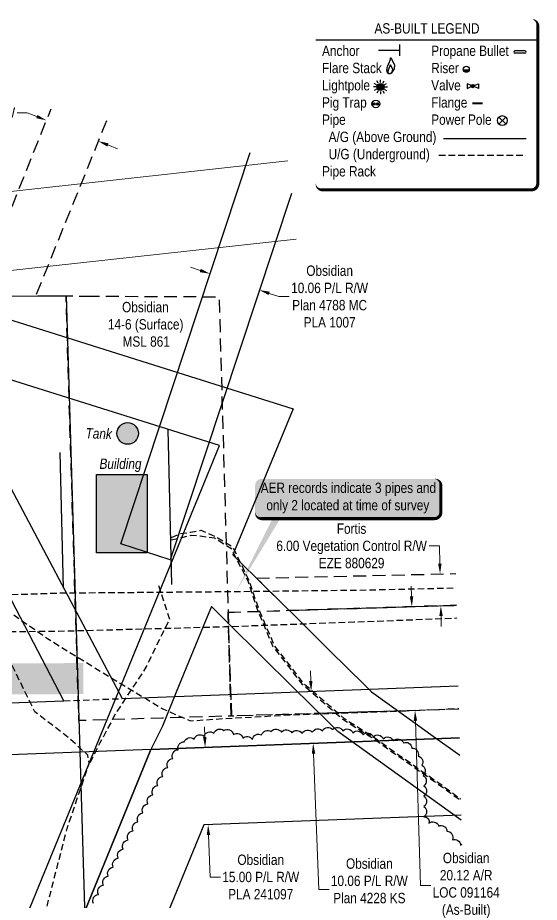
# Model space of a CAD drawing. Extents: x 641324 to 645272, y 5838143 to 5841258.
# Drawn here: x 642933 to 643439, y 5838600 to 5839457 of the extents above; entities that cross this region are included whole.
import ezdxf

# ---------------------------------------------------------------- set-up
doc = ezdxf.new("R2010")
doc.units = 0
doc.header["$LTSCALE"] = 5
doc.header["$PDMODE"] = 32
doc.header["$PDSIZE"] = 0.03
for name, pattern in [('0', [1, 1, 0]), ('foc-ACCESSROAD', [3.75, 2.5, -1.25]), ('foc-FLOWLINE', [3.75, 2.5, -1.25]), ('foc-TRAV', [1.875, 1.25, -0.625]), ('POWERLINE5', [7.8, 2.4, -0.6, 0.6, -0.6, 0.6, -0.6, 2.4]), ('UG_PIPE', [1.875, 1.25, -0.625])]:
    doc.linetypes.add(name, pattern=pattern)
doc.layers.get('Defpoints').update_dxf_attribs({"color": 9})
for name, color, linetype in [('AS-FENCE', 48, 'foc-FENCE'), ('AS-PIPE-UG', 44, 'UG_PIPE'), ('AS-POWER-EXISTING', 72, 'POWERLINE5'), ('AS-ROADS', 254, 'Continuous'), ('AS-SYMBOL', 7, 'Continuous'), ('C-AR', 13, 'foc-ACCESSROAD'), ('C-RW', 13, 'Continuous'), ('C-WS', 13, 'foc-ACCESSROAD'), ('CG-NOTES', 7, 'Continuous'), ('F-EZE', 190, 'foc-FLOWLINE'), ('P-PROPOSED', 10, 'Continuous'), ('P-TRAV', 4, 'foc-TRAV'), ('T-BUSH', 110, '0')]:
    doc.layers.add(name, color=color, linetype=linetype)
for name, color, linetype, true_color in [('AS-PIPE-AG', 7, 'Continuous', 0x7d00fa), ('AS-STRUCTURE-H', 7, 'Continuous', 0xa8a8a8), ('AS-STRUCTURE-T', 7, 'Continuous', 0x454545)]:
    doc.layers.add(name, color=color, linetype=linetype, true_color=true_color)
doc.layers.add('AS-STRUCTURE', color=7, linetype='Continuous', lineweight=30, true_color=0x595959)
doc.layers.add('C-RW-T', color=13, linetype='Continuous', lineweight=9)
doc.layers.add('F-EZE-T', color=190, linetype='Continuous', lineweight=9)
doc.styles.add('80', font='ARIALN.TTF', dxfattribs={"height": 10})
doc.styles.add('80CG', font='ARIALN.TTF', dxfattribs={"height": 10})
doc.styles.add('80L', font='ARIALN.TTF', dxfattribs={"height": 10})
doc.styles.add('foc-LtypeFont', font='ARIALN.TTF', dxfattribs={"height": 7.35})
doc.linetypes.add('foc-FENCE', pattern='A,10,-1,["X",foc-LtypeFont,S=0.2,R=0,X=-0.625,Y=-0.75],-1.24', length=12.24)
doc.dimstyles.new('Compass 5 000', dxfattribs={"dimscale": 5, "dimtxt": 9, "dimasz": 2, "dimexe": 0.2, "dimexo": 0.0625, "dimgap": 0.5, "dimtad": 0, "dimtih": 1, "dimtoh": 1, "dimzin": 0, "dimdsep": 46, "dimtxsty": '80CG', "dimcen": 0.1, "dimse1": 1, "dimse2": 1, "dimclrd": 256, "dimclrt": 256, "dimaunit": 1, "dimadec": 4, "dimazin": 0, "dimtfac": 0.06, "dimtofl": 0, "dimtmove": 0, "dimatfit": 1, "dimfxl": 0.2, "dimtolj": 1, "dimtzin": 0, "dimlwd": -1, "dimarcsym": 0})

# ---------------------------------------------------------------- blocks, each defined once
blk = doc.blocks.new('*D591')
at = {"layer": 'C-RW-T', "transparency": 16777216}
for p, q in [((643217.12, 5838814.4), (643216.74, 5838824.39)), ((643219.78, 5838744.17), (643224.77, 5838612.59)), ((643224.77, 5838612.59), (643234.77, 5838612.59))]:
    blk.add_line(p, q, dxfattribs=at)
at = {"layer": 'C-RW-T', "linetype": 'Continuous', "transparency": 16777216}
for points in [[(643218.78, 5838814.46), (643215.45, 5838814.33), (643217.5, 5838804.4)], [(643221.45, 5838744.23), (643218.12, 5838744.11), (643219.4, 5838754.16)]]:
    blk.add_solid(points, dxfattribs=at)
at = {"layer": 'Defpoints', "color": 0, "linetype": 'Continuous', "transparency": 16777216}
for p in [(643164.62, 5838802.4), (643166.53, 5838752.16), (643219.4, 5838754.16)]:
    blk.add_point(p, dxfattribs=at)
at = {"layer": 'C-RW-T', "linetype": 'Continuous', "transparency": 16777216, "insert": (643273.86, 5838612.59), "char_height": 10, "attachment_point": 5, "style": '80CG'}
blk.add_mtext('\\A1;Obsidian\\P10.06 P/L R/W\\PPlan 4228 KS\\PPLA 1976', dxfattribs=at)
blk = doc.blocks.new('*D592')
at = {"layer": 'C-RW-T', "transparency": 16777216}
for p, q in [((643314.74, 5838896.41), (643314.43, 5838906.4)), ((643318.47, 5838775.88), (643323.41, 5838616.6)), ((643323.41, 5838616.6), (643333.41, 5838616.6))]:
    blk.add_line(p, q, dxfattribs=at)
at = {"layer": 'C-RW-T', "linetype": 'Continuous', "transparency": 16777216}
for points in [[(643316.41, 5838896.46), (643313.08, 5838896.36), (643315.05, 5838886.41)], [(643320.14, 5838775.93), (643316.81, 5838775.83), (643318.16, 5838785.88)]]:
    blk.add_solid(points, dxfattribs=at)
at = {"layer": 'Defpoints', "color": 0, "linetype": 'Continuous', "transparency": 16777216}
for p in [(643309.43, 5838886.24), (643315.05, 5838886.41), (643312.54, 5838785.7)]:
    blk.add_point(p, dxfattribs=at)
at = {"layer": 'C-RW-T', "linetype": 'Continuous', "transparency": 16777216, "insert": (643367.7, 5838616.6), "char_height": 10, "attachment_point": 5, "style": '80CG'}
blk.add_mtext('\\A1;Obsidian\\P20.12 A/R\\PLOC 091164\\P(As-Built)', dxfattribs=at)
blk = doc.blocks.new('*D593')
at = {"layer": 'Defpoints', "color": 0, "linetype": 'Continuous', "transparency": 16777216}
for p in [(643337.28, 5838917.95), (643342.41, 5838918.06), (643337.97, 5838887.18)]:
    blk.add_point(p, dxfattribs=at)
at = {"layer": 'F-EZE-T', "transparency": 16777216}
for p, q in [((643341.8, 5838945.27), (643331.8, 5838945.27)), ((643342.19, 5838928.06), (643341.8, 5838945.27)), ((643343.33, 5838877.29), (643343.55, 5838867.3))]:
    blk.add_line(p, q, dxfattribs=at)
at = {"layer": 'F-EZE-T', "linetype": 'Continuous', "transparency": 16777216}
for points in [[(643343.85, 5838928.1), (643340.52, 5838928.02), (643342.41, 5838918.06)], [(643345, 5838877.33), (643341.66, 5838877.26), (643343.1, 5838887.29)]]:
    blk.add_solid(points, dxfattribs=at)
at = {"layer": 'F-EZE-T', "linetype": 'Continuous', "transparency": 16777216, "insert": (643256.64, 5838945.27), "char_height": 10, "attachment_point": 5, "style": '80CG'}
blk.add_mtext('\\A1;Fortis\\P6.00 Vegetation Control R/W\\PEZE 880629', dxfattribs=at)
blk = doc.blocks.new('*U520')
h = blk.add_hatch(color=50)
edge = h.paths.add_edge_path()
edge.add_line((-84, -20), (84, -20))
edge.add_arc((84, -14), 6, 270, 360)
edge.add_line((90, -14), (90, 12.5))
edge.add_arc((84, 12.5), 6, 0, 90)
edge.add_line((84, 18.5), (-84, 18.5))
edge.add_arc((-84, 12.5), 6, 90, 180)
edge.add_line((-90, 12.5), (-90, -14))
edge.add_arc((-84, -14), 6, 180, 270)
at = {"color": 240, "flags": 128}
blk.add_lwpolyline([(-84, -20, 3, 3, 0), (84, -20, 3, 3, 0.414214), (90, -14, 3, 3, 0), (90, 12.5, 3, 0, 0.414214), (84, 18.5, 0, 0, 0), (-84, 18.5, 0, 0, 0.414214), (-90, 12.5, 0, 0, 0), (-90, -14, 0, 3, 0.414214)], format="xyseb", close=True, dxfattribs=at)
at = {"color": 240, "style": '80'}
blk.add_attdef('ENTER_TEXT_001', (-26.85, -4.92), '', height=10, dxfattribs=at)
blk = doc.blocks.new('*D600')
at = {"layer": 'C-RW-T', "transparency": 16777216}
for p, q in [((643110.04, 5839211.95), (643100.54, 5839215.09)), ((643176.79, 5839189.83), (643186.28, 5839186.69)), ((643186.28, 5839186.69), (643196.28, 5839186.69))]:
    blk.add_line(p, q, dxfattribs=at)
for points in [[(643110.56, 5839213.53), (643109.51, 5839210.36), (643119.53, 5839208.8)], [(643177.32, 5839191.42), (643176.27, 5839188.25), (643167.3, 5839192.98)]]:
    blk.add_solid(points, dxfattribs=at)
at = {"layer": 'Defpoints', "color": 0, "transparency": 16777216}
for p in [(643118.53, 5839205.77), (643166.3, 5839189.95), (643167.3, 5839192.98)]:
    blk.add_point(p, dxfattribs=at)
at = {"layer": 'C-RW-T', "transparency": 16777216, "insert": (643235.37, 5839186.69), "char_height": 10, "attachment_point": 5, "style": '80CG'}
blk.add_mtext('\\A1;Obsidian\\P10.06 P/L R/W\\PPlan 4788 MC\\PPLA 1007', dxfattribs=at)
blk = doc.blocks.new('*D602')
at = {"layer": 'C-RW-T', "transparency": 16777216}
for p, q in [((642942.45, 5839364.7), (642932.45, 5839364.7)), ((642951.73, 5839360.98), (642942.45, 5839364.7)), ((643020.49, 5839333.48), (643029.77, 5839329.76))]:
    blk.add_line(p, q, dxfattribs=at)
for points in [[(642952.35, 5839362.53), (642951.11, 5839359.43), (642961.02, 5839357.27)], [(643021.11, 5839335.03), (643019.87, 5839331.93), (643011.2, 5839337.19)]]:
    blk.add_solid(points, dxfattribs=at)
at = {"layer": 'Defpoints', "color": 0, "transparency": 16777216}
for p in [(642961.02, 5839357.27), (642955.82, 5839344.28), (643006.01, 5839324.21)]:
    blk.add_point(p, dxfattribs=at)
at = {"layer": 'C-RW-T', "transparency": 16777216, "insert": (642877.45, 5839364.7), "char_height": 10, "attachment_point": 5, "style": '80CG'}
blk.add_mtext('\\A1;Obsidian\\P10.06 Flow Line R/W\\PROE 3462', dxfattribs=at)
blk = doc.blocks.new('*D610')
at = {"layer": 'C-RW-T', "transparency": 16777216}
for p, q in [((643114.39, 5838760.18), (643114.01, 5838770.17)), ((643118, 5838665.28), (643119.54, 5838624.65)), ((643119.54, 5838624.65), (643129.54, 5838624.65))]:
    blk.add_line(p, q, dxfattribs=at)
for points in [[(643116.06, 5838760.24), (643112.73, 5838760.11), (643114.77, 5838750.18)], [(643119.66, 5838665.34), (643116.33, 5838665.21), (643117.62, 5838675.27)]]:
    blk.add_solid(points, dxfattribs=at)
at = {"layer": 'Defpoints', "color": 0, "transparency": 16777216}
for p in [(643109.81, 5838750), (643112.65, 5838675.08), (643117.62, 5838675.27)]:
    blk.add_point(p, dxfattribs=at)
at = {"layer": 'C-RW-T', "transparency": 16777216, "insert": (643168.62, 5838624.65), "char_height": 10, "attachment_point": 5, "style": '80CG'}
blk.add_mtext('\\A1;Obsidian\\P15.00 P/L R/W\\PPLA 241097', dxfattribs=at)
blk = doc.blocks.new('as-built legend')
blk.add_hatch(color=13).paths.add_polyline_path([(38.34, 16.13), (32.53, 16.13, 0.774597)])
h = blk.add_hatch(color=13)
h.dxf.hatch_style = 1
edge = h.paths.add_edge_path()
edge.add_arc((-47.68, -0.3), 3.41, 0, 360)
at = {"layer": 'AS-SYMBOL'}
h = blk.add_hatch(color=13, dxfattribs=at)
h.dxf.hatch_style = 1
h.paths.add_polyline_path([(-52.68, -16.7, 1), (-54.93, -16.7, 1)])
h = blk.add_hatch(color=13, dxfattribs=at)
h.dxf.hatch_style = 1
h.paths.add_polyline_path([(-51.67, -16.7, 1), (-49.42, -16.7, 1)])
at = {"color": 1}
blk.add_line((-110.33, 45.29), (104.8, 45.29), dxfattribs=at)
at = {"color": 13}
for p, q in [((92.28, 34.74), (82.68, 34.74)), ((92.28, 32.34), (82.68, 32.34)), ((32.53, 16.13), (38.34, 16.13)), ((-51.42, 1.85), (-53.65, 3.14)), ((-49.84, 3.43), (-51.13, 5.67)), ((-47.68, 4), (-47.68, 6.59)), ((-45.53, 3.43), (-44.24, 5.67)), ((-43.95, 1.85), (-41.71, 3.14)), ((36.2, 2.77), (36.2, -1.63)), ((40.25, 1.15), (36.2, 2.77)), ((43.14, 1.15), (47.2, 2.77)), ((47.2, 2.77), (47.2, -1.63)), ((-51.99, -0.3), (-54.58, -0.3)), ((-51.42, -2.46), (-53.65, -3.75)), ((-49.84, -4.04), (-51.13, -6.28)), ((-47.68, -4.61), (-47.68, -7.2)), ((-45.53, -4.04), (-44.24, -6.28)), ((-43.95, -2.46), (-41.71, -3.75)), ((-43.37, -0.3), (-40.79, -0.3)), ((36.2, -1.63), (40.25, 0)), ((47.2, -1.63), (43.14, 0))]:
    blk.add_line(p, q, dxfattribs=at)
at = {"color": 1, "flags": 128}
blk.add_lwpolyline([(-104.33, -99.93, 3, 3, 0), (98.8, -99.93, 3, 3, 0.414214), (104.8, -93.93, 3, 3, 0), (104.8, 59.29, 3, 0, 0.414214), (98.8, 65.29, 0, 0, 0), (-104.33, 65.29, 0, 0, 0.414214), (-110.33, 59.29, 0, 0, 0), (-110.33, -93.93, 0, 3, 0.414214)], format="xyseb", close=True, dxfattribs=at)
at = {"color": 13, "flags": 128}
for points in [[(-37.58, 12.69), (-37.79, 12.59), (-38, 12.5), (-38.23, 12.43), (-38.46, 12.38), (-38.69, 12.35), (-38.92, 12.34), (-39.14, 12.35), (-39.36, 12.38), (-39.56, 12.44), (-39.75, 12.51), (-39.94, 12.61), (-40.11, 12.74), (-40.27, 12.88), (-40.42, 13.06), (-40.57, 13.25), (-40.71, 13.48), (-40.85, 13.72), (-40.97, 14), (-41.09, 14.29), (-41.19, 14.62), (-41.28, 14.97), (-41.34, 15.35), (-41.38, 15.76), (-41.39, 16.19), (-41.37, 16.65), (-41.33, 17.13), (-41.26, 17.62), (-41.16, 18.11), (-41.05, 18.61), (-40.93, 19.1), (-40.79, 19.57), (-40.64, 20.02), (-40.49, 20.45), (-40.33, 20.85), (-40.16, 21.23), (-39.99, 21.59), (-39.82, 21.95), (-39.65, 22.3), (-39.47, 22.66), (-39.3, 23.01), (-39.12, 23.38), (-38.95, 23.76), (-38.79, 24.14), (-38.63, 24.53), (-38.48, 24.92), (-38.35, 25.3), (-38.24, 25.69), (-38.15, 26.07), (-38.07, 26.44), (-38.02, 26.79), (-37.98, 27.12), (-37.94, 27.41), (-37.9, 27.65), (-37.87, 27.84), (-37.82, 27.97), (-37.75, 28.02), (-37.67, 27.99), (-37.57, 27.89), (-37.46, 27.73), (-37.34, 27.52), (-37.21, 27.28), (-37.08, 27.01), (-36.95, 26.74), (-36.82, 26.46), (-36.7, 26.2), (-36.58, 25.94), (-36.46, 25.69), (-36.34, 25.45), (-36.22, 25.21), (-36.1, 24.96), (-35.98, 24.71), (-35.84, 24.45), (-35.7, 24.18), (-35.55, 23.9), (-35.4, 23.62), (-35.24, 23.33), (-35.09, 23.05), (-34.94, 22.77), (-34.8, 22.5), (-34.67, 22.24), (-34.55, 21.99), (-34.45, 21.75), (-34.36, 21.53), (-34.28, 21.31), (-34.22, 21.11), (-34.17, 20.9), (-34.13, 20.7), (-34.11, 20.51), (-34.11, 20.31), (-34.12, 20.11), (-34.13, 19.91), (-34.16, 19.71), (-34.19, 19.5), (-34.22, 19.29), (-34.25, 19.08), (-34.27, 18.86), (-34.29, 18.63), (-34.31, 18.4), (-34.33, 18.16), (-34.35, 17.92), (-34.38, 17.68), (-34.42, 17.44), (-34.47, 17.2), (-34.54, 16.96), (-34.62, 16.73), (-34.73, 16.5), (-34.84, 16.27), (-34.97, 16.05), (-35.1, 15.84), (-35.24, 15.63), (-35.37, 15.43), (-35.5, 15.24), (-35.63, 15.05), (-35.75, 14.88), (-35.86, 14.71), (-35.97, 14.54), (-36.08, 14.37), (-36.19, 14.21), (-36.3, 14.05), (-36.41, 13.89), (-36.53, 13.72), (-36.65, 13.56), (-36.78, 13.4), (-36.92, 13.24), (-37.07, 13.08), (-37.22, 12.94), (-37.4, 12.81)], [(-38.04, 12.55), (-38.16, 12.49), (-38.28, 12.44), (-38.4, 12.4), (-38.53, 12.37), (-38.66, 12.36), (-38.79, 12.35), (-38.92, 12.36), (-39.04, 12.37), (-39.15, 12.4), (-39.26, 12.45), (-39.36, 12.5), (-39.45, 12.57), (-39.54, 12.65), (-39.63, 12.75), (-39.71, 12.86), (-39.79, 12.99), (-39.87, 13.12), (-39.94, 13.28), (-40, 13.44), (-40.06, 13.63), (-40.11, 13.82), (-40.14, 14.04), (-40.17, 14.26), (-40.17, 14.5), (-40.16, 14.76), (-40.14, 15.03), (-40.1, 15.3), (-40.05, 15.58), (-39.98, 15.86), (-39.91, 16.14), (-39.84, 16.4), (-39.75, 16.65), (-39.67, 16.89), (-39.58, 17.11), (-39.49, 17.33), (-39.39, 17.53), (-39.29, 17.73), (-39.2, 17.93), (-39.1, 18.13), (-39, 18.33), (-38.9, 18.53), (-38.81, 18.74), (-38.71, 18.96), (-38.63, 19.18), (-38.55, 19.39), (-38.47, 19.61), (-38.41, 19.83), (-38.36, 20.04), (-38.32, 20.24), (-38.29, 20.44), (-38.26, 20.63), (-38.24, 20.79), (-38.22, 20.92), (-38.2, 21.03), (-38.17, 21.1), (-38.14, 21.13), (-38.09, 21.11), (-38.04, 21.06), (-37.97, 20.97), (-37.91, 20.85), (-37.83, 20.72), (-37.76, 20.57), (-37.69, 20.41), (-37.61, 20.26), (-37.54, 20.11), (-37.48, 19.97), (-37.41, 19.83), (-37.35, 19.69), (-37.28, 19.55), (-37.21, 19.42), (-37.14, 19.28), (-37.07, 19.13), (-36.99, 18.98), (-36.9, 18.82), (-36.82, 18.66), (-36.73, 18.51), (-36.64, 18.35), (-36.56, 18.19), (-36.48, 18.04), (-36.41, 17.89), (-36.34, 17.75), (-36.29, 17.62), (-36.23, 17.5), (-36.19, 17.38), (-36.16, 17.26), (-36.13, 17.15), (-36.11, 17.03), (-36.1, 16.92), (-36.1, 16.81), (-36.1, 16.7), (-36.11, 16.59), (-36.12, 16.48), (-36.14, 16.36), (-36.16, 16.24), (-36.17, 16.12), (-36.19, 16), (-36.2, 15.87), (-36.21, 15.74), (-36.22, 15.61), (-36.23, 15.48), (-36.25, 15.34), (-36.27, 15.21), (-36.3, 15.07), (-36.33, 14.94), (-36.38, 14.81), (-36.44, 14.68), (-36.51, 14.55), (-36.58, 14.43), (-36.65, 14.31), (-36.73, 14.19), (-36.8, 14.08), (-36.88, 13.97), (-36.95, 13.87), (-37.01, 13.77), (-37.08, 13.67), (-37.14, 13.58), (-37.2, 13.49), (-37.26, 13.4), (-37.32, 13.31), (-37.39, 13.22), (-37.45, 13.12), (-37.52, 13.03), (-37.59, 12.94), (-37.67, 12.85), (-37.75, 12.77), (-37.84, 12.69), (-37.94, 12.61)]]:
    blk.add_lwpolyline(points, close=True, dxfattribs=at)
at = {"color": 13, "const_width": 2, "flags": 128}
blk.add_lwpolyline([(41.29, -16.19), (46.29, -16.19), (51.29, -16.19)], dxfattribs=at)
at = {"color": 13}
for centre, radius in [((35.43, 16.88), 3), ((-47.68, -0.3), 3.41), ((41.7, 0.57), 1.56), ((41.7, 0.57), 0.55)]:
    blk.add_circle(centre, radius, dxfattribs=at)
for centre, start, end in [((82.68, 33.54), 90, 270), ((92.28, 33.54), 270, 90)]:
    blk.add_arc(centre, 1.2, start, end, dxfattribs=at)
at = {"layer": 'AS-PIPE-AG', "flags": 128}
blk.add_lwpolyline([(13.42, -50.16), (93.42, -50.16)], dxfattribs=at)
at = {"layer": 'AS-PIPE-UG', "flags": 128}
blk.add_lwpolyline([(8.96, -66.48), (93.34, -66.48)], dxfattribs=at)
at = {"layer": 'AS-POWER-EXISTING', "linetype": 'Continuous'}
for p, q in [((73.96, -36.16), (67.1, -29.45)), ((67.1, -36.24), (73.96, -29.53))]:
    blk.add_line(p, q, dxfattribs=at)
blk.add_circle((70.49, -32.85), 4.8, dxfattribs=at)
at = {"layer": 'AS-SYMBOL', "color": 72}
blk.add_line((-28.86, 29.87), (-28.86, 40.87), dxfattribs=at)
at = {"layer": 'AS-SYMBOL', "color": 72, "flags": 128}
blk.add_lwpolyline([(-49.49, 35.37), (-28.86, 35.37)], dxfattribs=at)
at = {"layer": 'AS-SYMBOL', "color": 13}
for centre, radius in [((-52.17, -16.72), 3.75), ((-53.8, -16.7), 1.12), ((-50.54, -16.7), 1.12)]:
    blk.add_circle(centre, radius, dxfattribs=at)
at = {"insert": (-60.3, 61.42), "char_height": 10, "attachment_point": 1, "style": '80L'}
blk.add_mtext_dynamic_manual_height_columns('\\pi6.8078;AS-BUILT LEGEND', width=114.8298, gutter_width=45, heights=[0], dxfattribs=at)
at = {"layer": 'CG-NOTES', "char_height": 10, "attachment_point": 1, "style": '80L'}
for s, insert, width in [('Anchor\\PFlare Stack\\PLightpole\\PPig Trap\\PPipe\\P  A/G (Above Ground)\\P  U/G (Underground)\\PPipe Rack', (-104.29, 39.73), 110.2091), ('Propane Bullet\\PRiser\\PValve\\PFlange\\PPower Pole', (1.51, 39.73), 85.1819)]:
    blk.add_mtext(s, dxfattribs=dict(at, insert=insert, width=width))

msp = doc.modelspace()

# ---------------------------------------------------------------- hatches: boundary and pattern name
at = {"layer": 'AS-STRUCTURE-H'}
h = msp.add_hatch(color=256, dxfattribs=at)
h.dxf.hatch_style = 1
edge = h.paths.add_edge_path()
edge.add_arc((643039.659, 5839054.188), 10.476, 0, 360)
h = msp.add_hatch(color=256, dxfattribs=at)
h.dxf.hatch_style = 1
h.paths.add_polyline_path([(643009.633, 5839014.278), (643058.631, 5839014.278), (643058.631, 5838938.564), (643009.633, 5838938.564)])

# ---------------------------------------------------------------- linework, layer by layer
at = {"color": 240, "flags": 128}
msp.add_lwpolyline([(643144.81, 5838901.191, 0, 7.496, 0), (643189.863, 5838982.833, 0, 0, 0)], format="xyseb", dxfattribs=at)
at = {"layer": 'AS-FENCE', "flags": 128}
for points in [[(643078.587, 5839058.126), (643082.294, 5838907.807)], [(642977.409, 5838904.337), (642974.365, 5839035.697)]]:
    msp.add_lwpolyline(points, dxfattribs=at)
at = {"layer": 'AS-PIPE-UG', "flags": 128}
for points in [[(643081.854, 5838951.297), (643090.334, 5838952.942), (643101.299, 5838955.702), (643110.014, 5838954.912), (643123.789, 5838952.977), (643139.774, 5838943.052), (643156.019, 5838911.362), (643165.509, 5838883.027), (643180.284, 5838847.817), (643208.509, 5838811.777), (643248.159, 5838777.467), (643276.404, 5838759.647), (643346.639, 5838710.357), (643362.553, 5838698.696)], [(643082.289, 5838953.287), (643089.604, 5838957.022), (643100.839, 5838958.592), (643110.699, 5838960.422), (643124.944, 5838954.207), (643141.274, 5838944.382), (643157.174, 5838911.897), (643166.669, 5838883.652), (643181.904, 5838848.352), (643209.524, 5838812.867), (643249.504, 5838778.297), (643276.814, 5838760.987), (643347.574, 5838711.177), (643362.519, 5838700.198)], [(642711.124, 5838896.387), (642762.144, 5838901.447), (642790.974, 5838904.157), (642884.449, 5838902.302), (642910.124, 5838892.937), (642914.814, 5838889.017), (642927.209, 5838879.927), (642962.024, 5838855.587), (642989.804, 5838838.262), (643057.839, 5838797.052), (643074.514, 5838787.097), (643100.539, 5838775.892), (643123.674, 5838777.567), (643200.164, 5838781.787), (643287.094, 5838784.807), (643360.545, 5838787.843)], [(642711.669, 5838891.092), (642973.084, 5838899.707), (643134.524, 5838901.072), (643271.214, 5838902.657), (643357.914, 5838904.655)], [(643069.454, 5838906.982), (643080.249, 5838874.092), (643072.454, 5838858.807), (643057.404, 5838827.827), (643042.229, 5838804.687), (643028.334, 5838783.637), (643012.824, 5838754.517), (643002.309, 5838733.572)], [(642709.864, 5838860.832), (642972.709, 5838862.742), (643133.354, 5838867.112), (643259.199, 5838871.647), (643358.571, 5838875.483)], [(643076.361, 5838215.302), (642969.274, 5838525.202), (642953.199, 5838566.972), (642961.909, 5838597.652), (642980.954, 5838671.547), (643002.429, 5838734.722), (643001.119, 5838742.742), (642982.529, 5838759.422), (642949.734, 5838784.732), (642923.069, 5838839.057), (642904.584, 5838861.317), (642886.239, 5838861.562), (642817.314, 5838861.817), (642761.609, 5838862.302), (642709.954, 5838863.052)]]:
    msp.add_lwpolyline(points, dxfattribs=at)
at = {"layer": 'AS-ROADS', "const_width": 29.991, "flags": 128}
msp.add_lwpolyline([(642476.315, 5838813.813), (642996.642, 5838816.858)], dxfattribs=at)
at = {"layer": 'AS-STRUCTURE', "flags": 128}
msp.add_lwpolyline([(643009.633, 5839014.278), (643058.631, 5839014.278), (643058.631, 5838938.564), (643009.633, 5838938.564)], close=True, dxfattribs=at)
at = {"layer": 'AS-STRUCTURE'}
msp.add_circle((643039.659, 5839054.188), 10.476, dxfattribs=at)
at = {"layer": 'C-AR'}
msp.add_lwpolyline([(643360.559, 5838787.201), (643312.302, 5838785.705), (643232.994, 5838783.329), (643140.025, 5838780.545), (643139.024, 5838813.586), (643137.073, 5838878.144), (643136.987, 5838881.086), (643203.643, 5838883.088), (643358.294, 5838887.795)], dxfattribs=at)
at = {"layer": 'C-RW'}
for points in [[(642701.527, 5839426.494), (642899.486, 5839051.697), (642993.271, 5838874.919), (643034.371, 5838797.454), (643360.05, 5838809.814)], [(643361.182, 5838759.535), (642754.411, 5838736.507), (642752.504, 5838786.757), (642977.701, 5838795.303), (642889.199, 5838964.648), (642855.673, 5839028.8), (642649.405, 5839417.323)], [(642623.264, 5839412.724), (642792.737, 5839206.026), (643200.011, 5839078.134), (643160.956, 5838983.536), (643141.637, 5838936.744), (643174.35, 5838904.4), (643203.846, 5838875.219), (643235.629, 5838843.807), (643269.154, 5838810.663), (643275.823, 5838804.074), (643312.505, 5838777.835), (643333.433, 5838762.78), (643361.562, 5838742.683)], [(642889.113, 5838163.127), (642932.315, 5838563.79), (643078.584, 5838920.501), (643111.191, 5839000.019), (643128.583, 5839042.436), (642759.357, 5839158.313), (642559.611, 5839401.524)], [(643198.268, 5839286.478), (643080.741, 5838931.649), (643032.945, 5838947.385), (643158.396, 5839326.144)], [(643362.977, 5838679.831), (643251.363, 5838759.695), (643243.208, 5838765.539), (643233.196, 5838775.46), (643200.187, 5838808.067), (643137.275, 5838870.275), (643134.359, 5838873.154), (643120.86, 5838886.506), (643115.087, 5838872.581), (643086.526, 5838803.692), (643073.549, 5838770.688), (643062.271, 5838748.201), (642981.537, 5838551.312), (642939.098, 5838157.737)]]:
    msp.add_lwpolyline(points, dxfattribs=at)
at = {"layer": 'C-RW', "flags": 128}
msp.add_lwpolyline([(643362.871, 5838684.577), (643113.335, 5838675.107), (643024.937, 5838459.526), (642527.478, 5838612.475), (642528.958, 5838690.462), (642981.537, 5838551.312), (643062.271, 5838748.201), (643361.182, 5838759.545), (643361.182, 5838759.535)], dxfattribs=at)
at = {"layer": 'C-RW-T', "flags": 128}
msp.add_lwpolyline([(643194.832, 5839318.141), (642570.234, 5839249.205), (642578.627, 5839174.016), (643203.05, 5839242.408)], dxfattribs=at)
at = {"layer": 'C-WS', "flags": 128}
for points in [[(642892.866, 5839186.888), (642904.377, 5839216.404), (642939.039, 5839302.332), (642965.513, 5839368.51)], [(643019.121, 5839356.736), (642999.882, 5839309.012), (642964.954, 5839223.034), (642950.617, 5839187.434)]]:
    msp.add_lwpolyline(points, dxfattribs=at)
msp.add_lwpolyline([(642999.885, 5839187.19), (643128.25, 5839186.503), (643136.987, 5838881.086), (643137.073, 5838878.144), (643139.024, 5838813.586), (643140.025, 5838780.545), (643073.347, 5838778.557), (643018.025, 5838776.91), (642992.379, 5838776.134), (642979.944, 5839187.297)], close=True, dxfattribs=at)
at = {"layer": 'C-WS'}
msp.add_lwpolyline([(643360.559, 5838787.196), (643236.163, 5838783.329), (643140.597, 5838780.427), (643136.969, 5838880.934), (643358.295, 5838887.763)], dxfattribs=at)
at = {"layer": 'F-EZE'}
msp.add_lwpolyline([(643358.295, 5838887.753), (643196.249, 5838882.734), (643164.584, 5838914.056), (643357.604, 5838918.403)], dxfattribs=at)
at = {"layer": 'P-PROPOSED'}
msp.add_lwpolyline([(643006.624, 5838305.112), (642580.444, 5838295.118), (642524.011, 5838293.457), (642528.951, 5838690.104), (642530.372, 5838765.013), (642536.647, 5838860.226), (642548.861, 5839166.697), (642547.848, 5839177.231), (642551.064, 5839177.37), (642577.944, 5839178.193), (642747.815, 5839183.456), (642774.193, 5839184.265), (642828.541, 5839185.836), (642854.153, 5839186.575), (642952.66, 5839187.443), (642979.944, 5839187.297)], close=True, dxfattribs=at)
at = {"layer": 'P-TRAV'}
msp.add_line((642977.701, 5838795.303), (643034.371, 5838797.454), dxfattribs=at)
at = {"layer": 'T-BUSH', "linetype": 'Continuous', "flags": 128}
msp.add_lwpolyline([(643006.533, 5838599.125, -0.5205671), (643011.327, 5838607.897, -0.5205671), (643016.12, 5838616.67, -0.5205671), (643020.914, 5838625.443, -0.5205671), (643025.708, 5838634.216, -0.5205671), (643030.502, 5838642.988, -0.5205671), (643035.296, 5838651.761, -0.5205671), (643040.089, 5838660.534, -0.5205671), (643044.883, 5838669.307, -0.5205671), (643049.677, 5838678.079, -0.5205671), (643054.471, 5838686.852, -0.5205671), (643059.265, 5838695.625, -0.5205671), (643064.058, 5838704.398, -0.5205671), (643068.852, 5838713.17, -0.5205671), (643073.646, 5838721.943, -0.5205671), (643078.44, 5838730.716, -0.5205671), (643083.382, 5838739.403, -0.5205671), (643088.539, 5838747.967, -0.5205671), (643094.48, 5838755.514, -0.5205671), (643104.079, 5838758.307, -0.5205671), (643113.678, 5838761.1, -0.5205671), (643123.277, 5838763.893, -0.5205671), (643132.872, 5838766.62, -0.5205671), (643142.113, 5838762.805, -0.5205671), (643151.353, 5838758.99, -0.5205671), (643160.513, 5838757.843, -0.5205671), (643169.506, 5838762.209, -0.5205671), (643178.692, 5838765.599, -0.5205671), (643188.669, 5838764.966, -0.5205671), (643198.646, 5838764.333, -0.5205671), (643208.623, 5838763.7, -0.5205671), (643218.535, 5838764.819, -0.5205671), (643228.439, 5838766.184, -0.5205671), (643238.342, 5838767.55, -0.5205671), (643248.17, 5838766.352, -0.5205671), (643257.976, 5838764.406, -0.5205671), (643267.782, 5838762.461, -0.5205671), (643277.588, 5838760.515, -0.5205671), (643287.393, 5838758.569, -0.5205671), (643297.199, 5838756.623, -0.5205671), (643307.005, 5838754.677, -0.5205671), (643314.894, 5838749.577, -0.5205671), (643321.137, 5838741.769, -0.5205671), (643324.824, 5838732.872, -0.5205671), (643326.133, 5838722.961, -0.5205671), (643326.726, 5838713.002, -0.5205671), (643326.726, 5838703.005, -0.5205671), (643326.726, 5838693.008, -0.5205671), (643326.726, 5838683.011, -0.5205671), (643331.53, 5838676.688, -0.5205671), (643341.178, 5838674.071, -0.5205671), (643349.096, 5838669.127, -0.5205671), (643354.379, 5838660.64, -0.5205671), (643362.313, 5838655.461, -0.0648758), (643363.506, 5838656.356, -0.0648758)], format="xyb", dxfattribs=at)

# ---------------------------------------------------------------- block references
at = {"xscale": 0.99970833, "yscale": 0.99970833, "zscale": 0.99970833}
msp.add_blockref('as-built legend', (643332.299, 5839389.952), dxfattribs=at)
at = {"layer": 'CG-NOTES', "color": 5}
ref = msp.add_blockref('*U520', (643253.151, 5838991.68), dxfattribs=dict(at, xscale=0.9994167450713917, yscale=0.9994167450713917, zscale=0.9994167450713917))
ref.add_attrib('ENTER_TEXT_001', 'AER records indicate 3 pipes and', (643168.603, 5838996.545), dxfattribs={"layer": '0', "color": 240, "height": 9.99417, "style": '80'})
ref.add_attrib('ENTER_TEXT_002', 'only 2 located at time of survey', (643174.094, 5838979.718), dxfattribs={"layer": '0', "color": 240, "height": 9.99417, "style": '80'})

# ---------------------------------------------------------------- texts
at = {"layer": 'AS-STRUCTURE-T', "insert": (642998.303, 5839059.436), "char_height": 10, "attachment_point": 1, "rotation": 358.403167, "style": '80L'}
msp.add_mtext_dynamic_manual_height_columns('\\pi0.76282;{\\fArial Narrow|b0|i1|c0|p34;Tank}', width=26.17776, gutter_width=50, heights=[0], dxfattribs=at)
at = {"layer": 'AS-STRUCTURE-T', "insert": (643012.049, 5839029.844), "char_height": 10, "attachment_point": 1, "style": '80L'}
msp.add_mtext_dynamic_manual_height_columns('\\pi0.29898;{\\fArial Narrow|b0|i1|c0|p34;Building}', width=40.82988, gutter_width=50, heights=[0], dxfattribs=at)
at = {"layer": 'C-RW-T', "insert": (643019.857, 5839181.502), "char_height": 9.99708, "attachment_point": 1, "style": '80L'}
msp.add_mtext_dynamic_manual_height_columns('\\pi14.391;Obsidian\\P\\pi0.66372;14-6 (Surface)\\P\\pi14.868;MSL 861', width=72.60269, gutter_width=249.927, heights=[0], dxfattribs=at)

# ---------------------------------------------------------------- dimensions: what is measured, and where the dimension line sits
at = {"layer": 'C-RW-T', "color": 2}
for base, p1, p2, angle, text, picture, middle in [((642961.015, 5839357.268), (643006.007, 5839324.206), (642955.82, 5839344.282), 158.197021, 'Obsidian\\P10.06 Flow Line R/W\\PROE 3462', '*D602', (642877.446, 5839364.696)), ((643167.299, 5839192.979), (643118.528, 5839205.774), (643166.296, 5839189.952), 341.673982, 'Obsidian\\P10.06 P/L R/W\\PPlan 4788 MC\\PPLA 1007', '*D600', (643235.371, 5839186.691))]:
    dim = msp.add_linear_dim(base=base, p1=p1, p2=p2, angle=angle, text=text, dimstyle='Compass 5 000', dxfattribs=at)
    dim.commit()
    dim.dimension.update_dxf_attribs({"geometry": picture, "text_midpoint": middle, "dimtype": 161})
at = {"layer": 'C-RW-T', "linetype": 'Continuous'}
for base, p1, p2, angle, text, picture, middle in [((643315.051, 5838886.414), (643312.542, 5838785.703), (643309.428, 5838886.24), 91.774027, 'Obsidian\\P20.12 A/R\\PLOC 091164\\P(As-Built)', '*D592', (643367.698, 5838616.6)), ((643219.402, 5838754.164), (643164.621, 5838802.397), (643166.528, 5838752.158), 272.1734, 'Obsidian\\P10.06 P/L R/W\\PPlan 4228 KS\\PPLA 1976', '*D591', (643273.861, 5838612.595))]:
    dim = msp.add_linear_dim(base=base, p1=p1, p2=p2, angle=angle, text=text, dimstyle='Compass 5 000', dxfattribs=at)
    dim.commit()
    dim.dimension.update_dxf_attribs({"geometry": picture, "text_midpoint": middle, "dimtype": 161})
at = {"layer": 'C-RW-T'}
dim = msp.add_linear_dim(base=(643117.616, 5838675.269), p1=(643109.807, 5838749.995), p2=(643112.65, 5838675.081), angle=272.1734, text='Obsidian\\P15.00 P/L R/W\\PPLA 241097', dimstyle='Compass 5 000', dxfattribs=at)
dim.commit()
dim.dimension.update_dxf_attribs({"geometry": '*D610', "text_midpoint": (643168.623, 5838624.647), "dimtype": 161})
at = {"layer": 'F-EZE-T', "linetype": 'Continuous'}
dim = msp.add_linear_dim(base=(643342.411, 5838918.061), p1=(643337.971, 5838887.177), p2=(643337.278, 5838917.945), angle=91.290166, text='Fortis\\P6.00 Vegetation Control R/W\\PEZE 880629', dimstyle='Compass 5 000', dxfattribs=at)
dim.commit()
dim.dimension.update_dxf_attribs({"geometry": '*D593', "text_midpoint": (643256.641, 5838945.273), "dimtype": 161})

doc.saveas('drawing.dxf')
